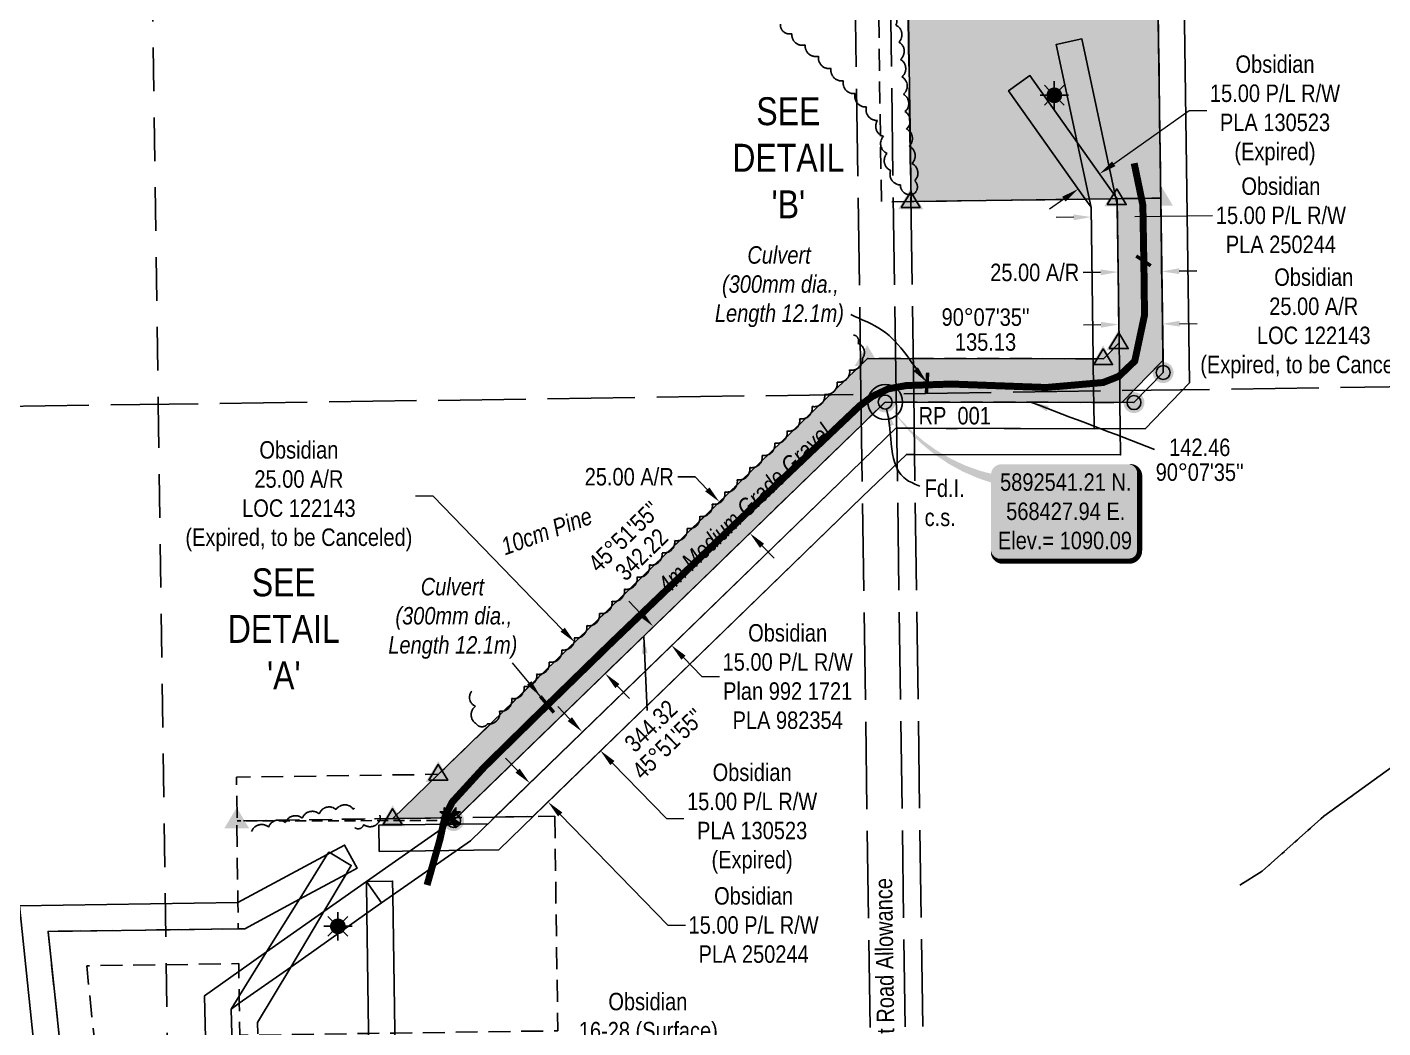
# Model space of a CAD drawing. Extents: x 566267 to 569350, y 5891344 to 5894279.
# Drawn here: x 567937 to 568713, y 5892183 to 5892756 of the extents above; entities that cross this region are included whole.
import ezdxf
from ezdxf.enums import TextEntityAlignment as Align

# ---------------------------------------------------------------- set-up
doc = ezdxf.new("R2010")
doc.units = 0
doc.header["$LTSCALE"] = 5
doc.header["$PDSIZE"] = 0.5
for name, pattern in [('0', [1, 1, 0]), ('foc-ACCESSROAD', [3.75, 2.5, -1.25]), ('foc-LSD', [8, 5, -3]), ('foc-TIELINE', [1.875, 1.25, -0.625]), ('foc-UNSURVEYED', [12.5, 10, -2.5]), ('foc-WHEELTRACKS', [2, 0.4, -1.6])]:
    doc.linetypes.add(name, pattern=pattern)
doc.layers.get('Defpoints').update_dxf_attribs({"color": 9})
for name, color, linetype in [('35', 37, 'Continuous'), ('AS-ROADS', 254, 'Continuous'), ('C-AR', 13, 'foc-ACCESSROAD'), ('C-RW', 13, 'Continuous'), ('C-WS', 13, 'foc-ACCESSROAD'), ('C-WS-S', 8, 'Continuous'), ('DETAIL-T', 7, 'Continuous'), ('F-RW', 190, 'Continuous'), ('L-BD', 7, 'Continuous'), ('L-MON', 1, 'Continuous'), ('L-ROAD-T', 7, 'Continuous'), ('L-SECTION-LSD', 7, 'foc-LSD'), ('L-TIE', 7, 'foc-TIELINE'), ('L-USEC', 7, 'foc-UNSURVEYED'), ('P-PROPOSED', 10, 'Continuous'), ('P-PROPOSED-H', 21, 'Continuous'), ('P-TXT', 4, 'Continuous'), ('T-BUSH', 110, '0'), ('T-BUSH-T', 110, 'Continuous'), ('T-WATER-P3', 160, 'foc-WHEELTRACKS')]:
    doc.layers.add(name, color=color, linetype=linetype)
for name, color, linetype, lineweight in [('AS-GENERAL', 48, 'Continuous', 18), ('C-AR-T', 13, 'Continuous', 9), ('C-RW-T', 13, 'Continuous', 9), ('T-TEXT', 48, 'Continuous', 18)]:
    doc.layers.add(name, color=color, linetype=linetype, lineweight=lineweight)
doc.styles.add('80', font='ARIALN.TTF', dxfattribs={"height": 10})
doc.styles.add('80CG', font='ARIALN.TTF', dxfattribs={"height": 10})
doc.styles.add('80L', font='ARIALN.TTF', dxfattribs={"height": 10})
doc.styles.add('80LS', font='ARIALNI.TTF', dxfattribs={"height": 10})
doc.styles.add('foc-LtypeFont', font='ARIALN.TTF', dxfattribs={"height": 7.35})
doc.linetypes.add('foc-TOPO-flowdirection-NOLINE', pattern='A,0,[">",foc-LtypeFont,S=0.3,R=0,X=0,Y=-0.945],-20,[">",foc-LtypeFont,S=0.3,R=0,X=0,Y=-0.945],0', length=20)
doc.dimstyles.new('Compass 5 000', dxfattribs={"dimscale": 5, "dimtxt": 9, "dimasz": 2, "dimexe": 0.2, "dimexo": 0.0625, "dimgap": 0.5, "dimtad": 0, "dimtih": 1, "dimtoh": 1, "dimzin": 0, "dimdsep": 46, "dimtxsty": '80CG', "dimcen": 0.1, "dimse1": 1, "dimse2": 1, "dimclrd": 256, "dimclrt": 256, "dimaunit": 1, "dimadec": 4, "dimazin": 0, "dimtfac": 0.06, "dimtofl": 0, "dimtmove": 0, "dimatfit": 1, "dimfxl": 0.2, "dimtolj": 1, "dimtzin": 0, "dimlwd": -1, "dimarcsym": 0})

# ---------------------------------------------------------------- blocks, each defined once
blk = doc.blocks.new('STRIA')
blk.add_hatch(color=255).paths.add_polyline_path([(-0.04, 1.52), (-1.47, -0.87), (1.39, -0.87)])
blk = doc.blocks.new('STRIAA')
blk.add_blockref('STRIA', (0, 0))
blk = doc.blocks.new('STRIB')
at = {"color": 1}
blk.add_solid([(-1.12, -0.67), (-0.04, 1.13), (1.04, -0.67)], dxfattribs=at)
blk = doc.blocks.new('STRIBB')
blk.add_blockref('STRIB', (0, 0))
blk = doc.blocks.new('STRICC')
for name in ['STRIAA', 'STRIBB']:
    blk.add_blockref(name, (0, 0))
blk = doc.blocks.new('fdspike')
blk.add_blockref('STRICC', (0, 0))
blk = doc.blocks.new('fdia')
at = {"color": 255, "const_width": 1}
blk.add_lwpolyline([(-0.5, 0, 1), (0.5, 0, 1)], format="xyb", close=True, dxfattribs=at)
blk = doc.blocks.new('Fdiaa')
blk.add_blockref('fdia', (0, 0))
blk = doc.blocks.new('fdib')
at = {"color": 1, "const_width": 1.6}
blk.add_lwpolyline([(-0.4, 0, 1), (0.4, 0, 1)], format="xyb", close=True, dxfattribs=at)
at = {"color": 1}
blk.add_circle((0, 0), 0.8, dxfattribs=at)
blk = doc.blocks.new('Fdibb')
blk.add_blockref('fdib', (0, 0))
blk = doc.blocks.new('fdicc')
for name in ['Fdibb', 'Fdiaa']:
    blk.add_blockref(name, (0, 0))
blk = doc.blocks.new('FDI')
blk.add_blockref('fdicc', (0, 0))
blk = doc.blocks.new('TRIA')
blk.add_hatch(color=255).paths.add_polyline_path([(-0.04, 1.52), (-1.47, -0.87), (1.39, -0.87)])
blk = doc.blocks.new('TRIAA')
blk.add_blockref('TRIA', (0, 0))
blk = doc.blocks.new('TRIB')
at = {"color": 1}
blk.add_lwpolyline([(-1.12, -0.67), (-0.04, 1.13), (1.04, -0.67)], close=True, dxfattribs=at)
blk = doc.blocks.new('TRIBB')
blk.add_blockref('TRIB', (0, 0))
blk = doc.blocks.new('TRICC')
for name in ['TRIAA', 'TRIBB']:
    blk.add_blockref(name, (0, 0))
blk = doc.blocks.new('plspike')
blk.add_blockref('TRICC', (0, 0))
blk = doc.blocks.new('GAS')
h = blk.add_hatch(color=255)
h.dxf.hatch_style = 1
edge = h.paths.add_edge_path()
edge.add_arc((0, 0), 0.9, 0, 360)
for p, q in [((0, 0.81), (0, 1.62)), ((-0.81, 0), (-1.62, 0)), ((-0.57, 0.57), (-1.14, 1.14)), ((0.57, 0.57), (1.14, 1.14)), ((1.62, 0), (0.81, 0)), ((-0.57, -0.57), (-1.14, -1.14)), ((0, -0.81), (0, -1.62)), ((1.14, -1.14), (0.57, -0.57))]:
    blk.add_line(p, q)
blk.add_circle((0, 0), 0.8)
blk = doc.blocks.new('*D416')
at = {"layer": 'C-AR-T', "transparency": 16777216}
for p, q in [((568551.45, 5892585.44), (568541.45, 5892585.3)), ((568596.45, 5892586.07), (568606.45, 5892586.21))]:
    blk.add_line(p, q, dxfattribs=at)
for points in [[(568596.43, 5892587.74), (568596.47, 5892584.41), (568586.45, 5892585.93)], [(568551.42, 5892587.11), (568551.47, 5892583.77), (568561.44, 5892585.58)]]:
    blk.add_solid(points, dxfattribs=at)
at = {"layer": 'Defpoints', "color": 0, "transparency": 16777216}
for p in [(568561.28, 5892597.18), (568586.29, 5892597.53), (568586.45, 5892585.93)]:
    blk.add_point(p, dxfattribs=at)
at = {"layer": 'C-AR-T', "transparency": 16777216, "insert": (568673.21, 5892586.21), "char_height": 10, "attachment_point": 5, "style": '80CG'}
blk.add_mtext('\\A1;Obsidian\\P25.00 A/R\\PLOC 122143\\P(Expired, to be Canceled)', dxfattribs=at)
blk = doc.blocks.new('*D418')
at = {"layer": 'C-RW-T', "transparency": 16777216}
for p, q in [((568811.83, 5892188.18), (568801.83, 5892188.18)), ((568819.78, 5892147.47), (568811.83, 5892188.18)), ((568826.53, 5892112.91), (568828.45, 5892103.09))]:
    blk.add_line(p, q, dxfattribs=at)
for points in [[(568821.42, 5892147.79), (568818.14, 5892147.15), (568821.7, 5892137.65)], [(568828.17, 5892113.23), (568824.89, 5892112.59), (568824.61, 5892122.72)]]:
    blk.add_solid(points, dxfattribs=at)
at = {"layer": 'Defpoints', "color": 0, "transparency": 16777216}
for p in [(568821.7, 5892137.65), (568517.72, 5892078.28), (568520.64, 5892063.35)]:
    blk.add_point(p, dxfattribs=at)
at = {"layer": 'C-RW-T', "transparency": 16777216, "insert": (568762.74, 5892188.18), "char_height": 10, "attachment_point": 5, "style": '80CG'}
blk.add_mtext('\\A1;Obsidian\\P15.00 P/L R/W\\PPlan 012 2254\\PPLA 001396', dxfattribs=at)
blk = doc.blocks.new('*D423')
at = {"layer": 'C-RW-T', "transparency": 16777216}
for p, q in [((568288.12, 5892419.96), (568281.16, 5892427.14)), ((568312.5, 5892394.83), (568323.04, 5892383.96)), ((568323.04, 5892383.96), (568333.04, 5892383.96))]:
    blk.add_line(p, q, dxfattribs=at)
for points in [[(568289.32, 5892421.12), (568286.93, 5892418.8), (568295.09, 5892412.78)], [(568313.7, 5892395.99), (568311.3, 5892393.67), (568305.54, 5892402)]]:
    blk.add_solid(points, dxfattribs=at)
at = {"layer": 'Defpoints', "color": 0, "transparency": 16777216}
for p in [(568314.09, 5892431.22), (568324.55, 5892420.44), (568295.09, 5892412.78)]:
    blk.add_point(p, dxfattribs=at)
at = {"layer": 'C-RW-T', "transparency": 16777216, "insert": (568372.13, 5892383.96), "char_height": 10, "attachment_point": 5, "style": '80CG'}
blk.add_mtext('\\A1;Obsidian\\P15.00 P/L R/W\\PPlan 992 1721\\PPLA 982354', dxfattribs=at)
blk = doc.blocks.new('*D427')
at = {"layer": 'C-RW-T', "transparency": 16777216}
for p, q in [((568247.47, 5892359.62), (568240.51, 5892366.79)), ((568271.83, 5892334.5), (568302.69, 5892302.68)), ((568302.69, 5892302.68), (568312.69, 5892302.68))]:
    blk.add_line(p, q, dxfattribs=at)
for points in [[(568248.66, 5892360.78), (568246.27, 5892358.46), (568254.43, 5892352.44)], [(568273.03, 5892335.66), (568270.63, 5892333.34), (568264.87, 5892341.68)]]:
    blk.add_solid(points, dxfattribs=at)
at = {"layer": 'Defpoints', "color": 0, "transparency": 16777216}
for p in [(568365.41, 5892460.08), (568375.85, 5892449.31), (568254.43, 5892352.44)]:
    blk.add_point(p, dxfattribs=at)
at = {"layer": 'C-RW-T', "transparency": 16777216, "insert": (568351.78, 5892302.68), "char_height": 10, "attachment_point": 5, "style": '80CG'}
blk.add_mtext('\\A1;Obsidian\\P15.00 P/L R/W\\PPLA 130523\\P(Expired)', dxfattribs=at)
blk = doc.blocks.new('*U434')
h = blk.add_hatch(color=254)
edge = h.paths.add_edge_path()
edge.add_line((-36.5, -28.5), (36.5, -28.5))
edge.add_arc((36.5, -22.5), 6, 270, 360)
edge.add_line((42.5, -22.5), (42.5, 21))
edge.add_arc((36.5, 21), 6, 0, 90)
edge.add_line((36.5, 27), (-36.5, 27))
edge.add_arc((-36.5, 21), 6, 90, 180)
edge.add_line((-42.5, 21), (-42.5, -22.5))
edge.add_arc((-36.5, -22.5), 6, 180, 270)
at = {"color": 1, "flags": 128}
blk.add_lwpolyline([(-36.5, -28.5, 3, 3, 0), (36.5, -28.5, 3, 3, 0.414214), (42.5, -22.5, 3, 3, 0), (42.5, 21, 3, 0, 0.414214), (36.5, 27, 0, 0, 0), (-36.5, 27, 0, 0, 0.414214), (-42.5, 21, 0, 0, 0), (-42.5, -22.5, 0, 3, 0.414214)], format="xyseb", close=True, dxfattribs=at)
blk.add_lwpolyline([(-20.12, 17.4, 0, 10, 0), (0, 0, 5, 5, 0)], format="xyseb", dxfattribs=at)
at = {"color": 1, "style": '80'}
blk.add_attdef('ENTER_TEXT_001', (-35.99, -5), '', height=10, dxfattribs=at)
blk = doc.blocks.new('*D435')
at = {"layer": 'Defpoints', "color": 0, "transparency": 16777216}
for p in [(568350.5, 5892466.07), (568290.86, 5892443.02), (568308.26, 5892425.08)]:
    blk.add_point(p, dxfattribs=at)
at = {"layer": 'P-TXT', "transparency": 16777216}
for p, q in [((568319.17, 5892498.36), (568309.17, 5892498.36)), ((568326.13, 5892491.18), (568319.17, 5892498.36)), ((568357.46, 5892458.89), (568364.42, 5892451.71))]:
    blk.add_line(p, q, dxfattribs=at)
for points in [[(568327.33, 5892492.34), (568324.94, 5892490.02), (568333.1, 5892484)], [(568358.66, 5892460.05), (568356.26, 5892457.73), (568350.5, 5892466.07)]]:
    blk.add_solid(points, dxfattribs=at)
at = {"layer": 'P-TXT', "transparency": 16777216, "insert": (568281.43, 5892498.36), "char_height": 10, "attachment_point": 5, "style": '80CG'}
blk.add_mtext('\\A1;25.00 A/R', dxfattribs=at)
blk = doc.blocks.new('*D436')
at = {"layer": 'Defpoints', "color": 0, "transparency": 16777216}
for p in [(568561.23, 5892616.63), (568586.2, 5892616.98), (568586.21, 5892615.98)]:
    blk.add_point(p, dxfattribs=at)
at = {"layer": 'P-TXT', "transparency": 16777216}
for p, q in [((568551.25, 5892615.5), (568541.25, 5892615.36)), ((568596.21, 5892616.12), (568606.21, 5892616.26))]:
    blk.add_line(p, q, dxfattribs=at)
for points in [[(568551.22, 5892617.16), (568551.27, 5892613.83), (568561.25, 5892615.63)], [(568596.19, 5892617.79), (568596.23, 5892614.45), (568586.21, 5892615.98)]]:
    blk.add_solid(points, dxfattribs=at)
at = {"layer": 'P-TXT', "transparency": 16777216, "insert": (568513.51, 5892615.36), "char_height": 10, "attachment_point": 5, "style": '80CG'}
blk.add_mtext('\\A1;25.00 A/R', dxfattribs=at)
blk = doc.blocks.new('TEMP')
h = blk.add_hatch(color=255)
h.dxf.hatch_style = 1
h.paths.add_polyline_path([(0, 0.25), (-0.67, 1.15), (-0.67, 0.67), (-1.15, 0.67), (-0.25, 0), (-1.15, -0.67), (-0.67, -0.67), (-0.67, -1.15), (0, -0.25), (0.67, -1.15), (0.67, -0.67), (1.15, -0.67), (0.25, 0), (1.15, 0.67), (0.67, 0.67), (0.67, 1.15)])
h.paths.add_polyline_path([(0.57, 0.85), (0.57, 0.57), (0.85, 0.57), (0.08, 0), (0.85, -0.57), (0.57, -0.57), (0.57, -0.85), (0, -0.08), (-0.57, -0.85), (-0.57, -0.57), (-0.85, -0.57), (-0.08, 0), (-0.85, 0.57), (-0.57, 0.57), (-0.57, 0.85), (0, 0.08)], flags=16)
h = blk.add_hatch(color=1)
h.dxf.hatch_style = 1
h.paths.add_polyline_path([(0, 0.08), (-0.57, 0.85), (-0.57, 0.57), (-0.85, 0.57), (-0.08, 0), (-0.85, -0.57), (-0.57, -0.57), (-0.57, -0.85), (0, -0.08), (0.57, -0.85), (0.57, -0.57), (0.85, -0.57), (0.08, 0), (0.85, 0.57), (0.57, 0.57), (0.57, 0.85)])
at = {"color": 1}
for p, q in [((-0.08, 0), (0.08, 0)), ((0, 0.08), (0, -0.08))]:
    blk.add_line(p, q, dxfattribs=at)
at = {"color": 255, "flags": 128}
blk.add_lwpolyline([(-0.25, 0), (-1.15, 0.67), (-0.67, 0.67), (-0.67, 1.15), (0, 0.25), (0.67, 1.15), (0.67, 0.67), (1.15, 0.67), (0.25, 0), (1.15, -0.67), (0.67, -0.67), (0.67, -1.15), (0, -0.25), (-0.67, -1.15), (-0.67, -0.67), (-1.15, -0.67)], close=True, dxfattribs=at)
at = {"color": 1, "flags": 128}
blk.add_lwpolyline([(-0.08, 0), (-0.85, 0.57), (-0.57, 0.57), (-0.57, 0.85), (0, 0.08), (0.57, 0.85), (0.57, 0.57), (0.85, 0.57), (0.08, 0), (0.85, -0.57), (0.57, -0.57), (0.57, -0.85), (0, -0.08), (-0.57, -0.85), (-0.57, -0.57), (-0.85, -0.57)], close=True, dxfattribs=at)
blk = doc.blocks.new('*D454')
at = {"layer": 'C-AR-T', "transparency": 16777216}
for p, q in [((568169.14, 5892487.29), (568159.14, 5892487.29)), ((568243.33, 5892410.84), (568169.14, 5892487.29)), ((568274.66, 5892378.55), (568281.63, 5892371.37))]:
    blk.add_line(p, q, dxfattribs=at)
for points in [[(568244.53, 5892412), (568242.14, 5892409.68), (568250.3, 5892403.66)], [(568275.86, 5892379.71), (568273.47, 5892377.39), (568267.7, 5892385.73)]]:
    blk.add_solid(points, dxfattribs=at)
at = {"layer": 'Defpoints', "color": 0, "transparency": 16777216}
for p in [(568251.06, 5892404.4), (568267.7, 5892385.73), (568268.46, 5892386.47)]:
    blk.add_point(p, dxfattribs=at)
at = {"layer": 'C-AR-T', "transparency": 16777216, "insert": (568092.38, 5892487.29), "char_height": 10, "attachment_point": 5, "style": '80CG'}
blk.add_mtext('\\A1;Obsidian\\P25.00 A/R\\PLOC 122143\\P(Expired, to be Canceled)', dxfattribs=at)
blk = doc.blocks.new('*D461')
at = {"layer": 'C-RW-T', "transparency": 16777216}
for p, q in [((568217.55, 5892330.13), (568210.58, 5892337.3)), ((568241.94, 5892305.05), (568303.56, 5892241.69)), ((568303.56, 5892241.69), (568313.56, 5892241.69))]:
    blk.add_line(p, q, dxfattribs=at)
for points in [[(568218.75, 5892331.29), (568216.36, 5892328.97), (568224.53, 5892322.96)], [(568243.14, 5892306.21), (568240.75, 5892303.89), (568234.97, 5892312.22)]]:
    blk.add_solid(points, dxfattribs=at)
at = {"layer": 'Defpoints', "color": 0, "transparency": 16777216}
for p in [(568221.19, 5892319.72), (568231.64, 5892308.98), (568234.97, 5892312.22)]:
    blk.add_point(p, dxfattribs=at)
at = {"layer": 'C-RW-T', "transparency": 16777216, "insert": (568352.64, 5892241.69), "char_height": 10, "attachment_point": 5, "style": '80CG'}
blk.add_mtext('\\A1;Obsidian\\P15.00 P/L R/W\\PPLA 250244', dxfattribs=at)
blk = doc.blocks.new('*D462')
at = {"layer": 'C-RW-T', "transparency": 16777216}
for p, q in [((568558.75, 5892677.61), (568601.96, 5892708.17)), ((568601.96, 5892708.17), (568611.96, 5892708.17)), ((568530.18, 5892657.39), (568522.02, 5892651.62))]:
    blk.add_line(p, q, dxfattribs=at)
for points in [[(568557.79, 5892678.97), (568559.72, 5892676.25), (568550.59, 5892671.83)], [(568529.22, 5892658.75), (568531.14, 5892656.03), (568538.34, 5892663.17)]]:
    blk.add_solid(points, dxfattribs=at)
at = {"layer": 'Defpoints', "color": 0, "transparency": 16777216}
for p in [(568541.53, 5892684.63), (568529.29, 5892675.97), (568550.59, 5892671.83)]:
    blk.add_point(p, dxfattribs=at)
at = {"layer": 'C-RW-T', "transparency": 16777216, "insert": (568651.04, 5892708.17), "char_height": 10, "attachment_point": 5, "style": '80CG'}
blk.add_mtext('\\A1;Obsidian\\P15.00 P/L R/W\\PPLA 130523\\P(Expired)', dxfattribs=at)
blk = doc.blocks.new('*D463')
at = {"layer": 'C-RW-T', "transparency": 16777216}
for p, q in [((568535.81, 5892646.97), (568525.81, 5892646.83)), ((568570.8, 5892647.46), (568615.34, 5892648.08))]:
    blk.add_line(p, q, dxfattribs=at)
for points in [[(568535.79, 5892648.64), (568535.84, 5892645.3), (568545.81, 5892647.11)], [(568570.78, 5892649.12), (568570.83, 5892645.79), (568560.8, 5892647.32)]]:
    blk.add_solid(points, dxfattribs=at)
at = {"layer": 'Defpoints', "color": 0, "transparency": 16777216}
for p in [(568560.8, 5892647.32), (568546.14, 5892623.45), (568561.13, 5892623.66)]:
    blk.add_point(p, dxfattribs=at)
at = {"layer": 'C-RW-T', "transparency": 16777216, "insert": (568654.42, 5892648.08), "char_height": 10, "attachment_point": 5, "style": '80CG'}
blk.add_mtext('\\A1;Obsidian\\P15.00 P/L R/W\\PPLA 250244', dxfattribs=at)

msp = doc.modelspace()

# ---------------------------------------------------------------- hatches: boundary and pattern name
at = {"layer": 'P-PROPOSED-H'}
h = msp.add_hatch(color=256, dxfattribs=at)
h.dxf.hatch_style = 1
h.paths.add_polyline_path([(568583.826, 5892787.916), (568585.65, 5892657.99), (568442.737, 5892655.985), (568440.913, 5892785.911)])
h = msp.add_hatch(color=256, dxfattribs=at)
h.dxf.hatch_style = 1
h.paths.add_polyline_path([(568172.354, 5892328.028), (568146.219, 5892302.685), (568182.659, 5892303.21), (568427.938, 5892541.219), (568563.438, 5892540.968), (568586.938, 5892565.192), (568585.645, 5892657.969), (568560.66, 5892657.621), (568561.809, 5892575.175), (568552.884, 5892565.975), (568417.827, 5892566.225)])

# ---------------------------------------------------------------- linework, layer by layer
at = {"layer": '35', "color": 3}
msp.add_circle((568427.941, 5892541.208), 9.995, dxfattribs=at)
at = {"layer": 'AS-GENERAL', "const_width": 1.999, "flags": 128}
for points in [[(568571.63, 5892624.824), (568579.934, 5892619.261)], [(568452.24, 5892558.02), (568451.503, 5892545.942)], [(568230.581, 5892372.676), (568238.325, 5892363.424)]]:
    msp.add_lwpolyline(points, dxfattribs=at)
at = {"layer": 'AS-ROADS', "const_width": 3.998, "flags": 128}
msp.add_lwpolyline([(568570.448, 5892677.916), (568575.414, 5892653.946), (568576.034, 5892617.607), (568576.357, 5892590.982), (568570.775, 5892564.672), (568561.742, 5892555.964), (568552.669, 5892552.384), (568520.103, 5892549.515), (568465.899, 5892551.496), (568440.094, 5892550.651), (568429.819, 5892548.779), (568420.746, 5892544.547), (568413.397, 5892539.117), (568345.758, 5892474.874), (568271.063, 5892403.217), (568234.549, 5892367.606), (568198.293, 5892331.997), (568180.124, 5892312.125), (568175.95, 5892303.608), (568173.097, 5892290.671), (568165.732, 5892264.653)], dxfattribs=at)
at = {"layer": 'C-AR', "flags": 128}
msp.add_lwpolyline([(568585.645, 5892657.969), (568586.938, 5892565.192), (568563.438, 5892540.968), (568427.938, 5892541.219), (568182.659, 5892303.21), (568057.012, 5892301.399), (568056.652, 5892326.384), (568172.354, 5892328.028), (568417.827, 5892566.225), (568552.884, 5892565.975), (568561.809, 5892575.175), (568560.66, 5892657.621)], close=True, dxfattribs=at)
at = {"layer": 'C-RW', "flags": 128}
msp.add_lwpolyline([(569332.697, 5892958.442), (569276.032, 5892957.538), (569261.041, 5892957.299), (569232.762, 5892956.849), (569019.815, 5892953.452), (568604.452, 5892945.263), (568596.754, 5892937.297), (568602.09, 5892552.114), (568576.664, 5892525.887), (568434.005, 5892526.202), (568190.522, 5892289.962), (568139.58, 5892254.387), (568130.996, 5892266.678), (568180.948, 5892301.563), (568427.941, 5892541.208), (568570.331, 5892540.893), (568587.013, 5892558.101), (568581.678, 5892943.268), (568597.943, 5892960.136), (569019.517, 5892968.455), (569232.545, 5892971.847), (569260.535, 5892972.291), (569275.527, 5892972.529), (569332.48, 5892973.435)], dxfattribs=at)
at = {"layer": 'C-RW'}
for points in [[(568560.707, 5892654.266), (568561.809, 5892575.175), (568562.192, 5892547.709), (568562.287, 5892540.911), (568562.495, 5892525.918), (568562.704, 5892510.925), (568444.739, 5892511.186), (568444.466, 5892511.187), (568440.069, 5892511.196), (568414.92, 5892487.199), (568206.812, 5892284.839), (568178.104, 5892284.446), (568138.398, 5892283.879), (568138.184, 5892298.878), (568138.184, 5892298.878), (568177.898, 5892299.444), (568185.078, 5892299.543), (568200.617, 5892299.757), (568204.794, 5892303.81), (568414.625, 5892507.399), (568434.005, 5892526.202), (568444.525, 5892526.179), (568547.501, 5892525.951), (568547.291, 5892540.998), (568547.201, 5892547.486), (568546.943, 5892565.986), (568545.737, 5892652.526), (568525.852, 5892745.989), (568540.524, 5892749.109)], [(568562.287, 5892540.911), (568562.495, 5892525.918), (568562.704, 5892510.925), (568444.739, 5892511.186), (568444.466, 5892511.187), (568440.069, 5892511.196), (568414.92, 5892487.199), (568226.353, 5892303.84), (568204.5, 5892303.525), (568204.794, 5892303.81), (568414.625, 5892507.399), (568434.005, 5892526.202), (568444.525, 5892526.179), (568547.501, 5892525.951), (568547.291, 5892540.998), (568547.201, 5892547.486), (568546.943, 5892565.986), (568545.734, 5892652.722), (568542.235, 5892657.667), (568498.531, 5892719.442), (568510.777, 5892728.105), (568560.66, 5892657.596), (568561.809, 5892575.175), (568562.192, 5892547.709), (568562.287, 5892540.911)], [(568059.123, 5891953.955), (568044.186, 5891951.71), (568038.44, 5892201.22), (568058.037, 5892215.08), (568073.94, 5892226.326), (568106.617, 5892249.437), (568130.996, 5892266.678), (568139.651, 5892254.44), (568131.257, 5892248.503), (568087.702, 5892217.702), (568058.296, 5892196.906), (568053.581, 5892193.571), (568053.911, 5892179.281), (568056.928, 5892048.838), (568059.123, 5891953.955)]]:
    msp.add_lwpolyline(points, close=True, dxfattribs=at)
for points in [[(567515.592, 5892122.582), (567611.599, 5892124.175), (567615.529, 5892124.239), (567945.216, 5892129.695), (567932.517, 5892252.79), (568032.509, 5892254.2), (568057.491, 5892254.552), (568108.616, 5892282.117), (568110.234, 5892282.989), (568118.537, 5892287.466), (568125.657, 5892274.263), (568119.405, 5892270.893), (568092.685, 5892256.484), (568061.383, 5892239.606), (568057.707, 5892239.565), (568042.644, 5892239.348), (568032.721, 5892239.21), (567948.869, 5892238.084), (567961.781, 5892114.96), (567615.742, 5892109.235), (567611.847, 5892109.171), (567515.805, 5892107.577)], [(568926.16, 5892141.867), (568451.338, 5892049.934), (568421.259, 5892044.11), (568376.309, 5892035.407), (568221.056, 5892055.287), (568133.872, 5892066.452), (568132.246, 5892179.644), (568132.225, 5892181.1), (568131.257, 5892248.503), (568130.996, 5892266.678), (568145.984, 5892266.895), (568146.098, 5892258.998), (568147.222, 5892181.313), (568147.232, 5892180.617), (568147.243, 5892179.858), (568148.692, 5892079.643), (568375.816, 5892050.566), (568421.04, 5892059.399), (568451.118, 5892065.274), (568613.498, 5892096.988), (568924.517, 5892156.818)]]:
    msp.add_lwpolyline(points, dxfattribs=at)
at = {"layer": 'C-WS', "flags": 128}
for points in [[(568423.918, 5892785.673), (568583.826, 5892787.916), (568585.65, 5892657.99), (568425.735, 5892655.738)], [(568238.83, 5892304.02), (568240.535, 5892181.165), (568180.836, 5892180.337), (568147.243, 5892179.858), (568132.246, 5892179.644), (568068.933, 5892178.742), (568058.557, 5892178.594), (568058.296, 5892196.906), (568058.237, 5892201.063), (568058.037, 5892215.08), (568057.973, 5892219.625), (567970.952, 5892218.385), (567999.014, 5891944.952), (567980.303, 5891942.153), (567979.2, 5891941.987), (567961.781, 5892114.96), (567948.869, 5892238.084), (568032.721, 5892239.21), (568042.644, 5892239.348), (568057.707, 5892239.565), (568057.491, 5892254.552), (568056.839, 5892301.396)]]:
    msp.add_lwpolyline(points, close=True, dxfattribs=at)
at = {"layer": 'F-RW'}
msp.add_lwpolyline([(568053.911, 5892179.281), (568053.581, 5892193.571), (568058.237, 5892201.063), (568058.472, 5892201.441), (568073.94, 5892226.326), (568092.685, 5892256.484), (568094.021, 5892258.635), (568108.616, 5892282.117), (568109.446, 5892283.451), (568110.234, 5892282.989), (568122.369, 5892275.866), (568120.652, 5892272.984), (568119.405, 5892270.893), (568106.617, 5892249.437), (568087.702, 5892217.702), (568068.767, 5892185.932), (568068.916, 5892179.496)], dxfattribs=at)
at = {"layer": 'L-BD', "flags": 128}
msp.add_lwpolyline([(568430.734, 5892538.726, 0, 4.997, 0.1858378), (568490.834, 5892497.005, 0, 0, 0)], format="xyseb", dxfattribs=at)
at = {"layer": 'L-SECTION-LSD'}
for p, q in [((568000.467, 5893344.118), (568011.909, 5892539.901)), ((568011.909, 5892539.901), (568023.347, 5891735.686))]:
    msp.add_line(p, q, dxfattribs=at)
at = {"layer": 'L-TIE', "flags": 128}
msp.add_lwpolyline([(568180.948, 5892301.563), (568057.012, 5892301.399)], dxfattribs=at)
at = {"layer": 'L-USEC'}
for p, q in [((568414.084, 5892545.607), (568402.576, 5893349.819)), ((568434.188, 5892545.895), (568422.681, 5893350.107)), ((568444.24, 5892546.039), (568432.733, 5893350.251)), ((569238.55, 5892557.306), (568434.188, 5892545.892)), ((567609.735, 5892534.195), (568414.084, 5892545.607)), ((568414.084, 5892545.607), (568425.59, 5891741.397)), ((568434.188, 5892545.895), (568445.694, 5891741.685)), ((568444.24, 5892546.039), (568455.746, 5891741.829))]:
    msp.add_line(p, q, dxfattribs=at)
at = {"layer": 'P-PROPOSED'}
msp.add_lwpolyline([(568583.826, 5892787.916), (568584.043, 5892772.436), (568585.65, 5892657.99), (568442.737, 5892655.985), (568440.913, 5892785.911)], close=True, dxfattribs=at)
at = {"layer": 'P-PROPOSED', "flags": 128}
msp.add_lwpolyline([(568172.354, 5892328.028), (568417.827, 5892566.225), (568552.884, 5892565.975), (568561.809, 5892575.175), (568560.66, 5892657.639), (568585.645, 5892657.99), (568586.938, 5892565.192), (568563.438, 5892540.968), (568427.938, 5892541.219), (568182.659, 5892303.21), (568146.219, 5892302.685)], close=True, dxfattribs=at)
at = {"layer": 'T-BUSH', "flags": 128}
for points in [[(568414.615, 5892791.956, -0.5205671), (568419.472, 5892783.22, -0.5205671), (568424.329, 5892774.485, -0.5205671), (568429.186, 5892765.749, -0.5205671), (568434.043, 5892757.014, -0.5205671), (568435.796, 5892747.329, -0.5205671), (568436.658, 5892737.371, -0.5205671), (568437.521, 5892727.414, -0.5205671), (568438.383, 5892717.456, -0.5205671), (568439.245, 5892707.498, -0.5205671), (568440.108, 5892697.541, -0.5205671), (568441.666, 5892687.669, -0.5205671), (568443.238, 5892677.798, -0.5205671), (568444.81, 5892667.928, -0.5205671), (568443.887, 5892660.193, -0.5205671), (568436.663, 5892665.536, -0.5205671), (568431.084, 5892673.787, -0.5205671), (568429.024, 5892683.567, -0.5205671), (568426.963, 5892693.348, -0.5205671), (568423.57, 5892702.483, -0.5205671), (568417.183, 5892710.171, -0.5205671), (568410.796, 5892717.859, -0.5205671), (568404.008, 5892725.182, -0.5205671), (568396.944, 5892732.252, -0.5205671), (568389.79, 5892739.226, -0.5205671), (568382.149, 5892745.669, -0.5205671), (568374.509, 5892752.113, -0.5205671), (568368.02, 5892757.585, -0.5205671)], [(568191.396, 5892375.72, 0.5205671), (568193.486, 5892367.048, 0.5205671), (568193.717, 5892357.055, 0.5205671), (568200.373, 5892356.922, 0.5205671), (568207.228, 5892364.196, 0.5205671), (568214.105, 5892371.448, 0.5205671), (568221.283, 5892378.403, 0.5205671), (568228.461, 5892385.358, 0.5205671), (568235.639, 5892392.313, 0.5205671), (568242.817, 5892399.268, 0.5205671), (568249.996, 5892406.223, 0.5205671), (568257.174, 5892413.178, 0.5205671), (568264.352, 5892420.133, 0.5205671), (568271.53, 5892427.088, 0.5205671), (568278.708, 5892434.043, 0.5205671), (568285.887, 5892440.998, 0.5205671), (568293.065, 5892447.953, 0.5205671), (568300.243, 5892454.908, 0.5205671), (568307.421, 5892461.863, 0.5205671), (568314.599, 5892468.818, 0.5205671), (568321.778, 5892475.773, 0.5205671), (568328.956, 5892482.728, 0.5205671), (568336.108, 5892489.709, 0.5205671), (568343.252, 5892496.7, 0.5205671), (568350.396, 5892503.69, 0.5205671), (568357.539, 5892510.68, 0.5205671), (568364.683, 5892517.671, 0.5205671), (568371.827, 5892524.661, 0.5205671), (568378.97, 5892531.652, 0.5205671), (568386.114, 5892538.642, 0.5205671), (568393.258, 5892545.632, 0.5205671), (568400.401, 5892552.623, 0.5205671), (568407.545, 5892559.613, 0.5205671), (568414.911, 5892566.339, 0.5205671), (568412.368, 5892574.769, 0.5205671), (568409.797, 5892579.579, 0.5205671)], [(568065.313, 5892295.336, -0.5205671), (568074.987, 5892297.85, -0.5205671), (568084.66, 5892300.364, -0.5205671), (568094.334, 5892302.878, -0.5205671), (568104.007, 5892305.392, -0.5205671), (568113.681, 5892307.906, -0.5205671), (568123.573, 5892308.057, -0.0276897), (568124.026, 5892308.557, -0.0276897)], [(568138.641, 5892304.69, -0.1305929), (568138.936, 5892302.417, -0.5205671), (568129.471, 5892299.206, -0.5205671), (568124.381, 5892297.479)]]:
    msp.add_lwpolyline(points, format="xyb", dxfattribs=at)
at = {"layer": 'T-WATER-P3', "flags": 128}
msp.add_lwpolyline([(568630.966, 5892264.641), (568643.763, 5892272.616), (568678.9, 5892303.995), (568726.305, 5892338.238), (568770.654, 5892365.242), (568790.636, 5892374.36), (568814.699, 5892381.282), (568945.272, 5892456.7), (568976.291, 5892470.918), (569034.273, 5892488.199), (569062.998, 5892494.288), (569096.11, 5892497.732), (569150.835, 5892500.565), (569177.146, 5892507.821), (569228.659, 5892526.366), (569245.708, 5892541.596), (569278.024, 5892559.884), (569325.651, 5892577.177), (569328.016, 5892579.91), (569338.106, 5892584.867)], dxfattribs=at)
at = {"layer": 'T-WATER-P3', "linetype": 'foc-TOPO-flowdirection-NOLINE', "flags": 128}
msp.add_lwpolyline([(568630.966, 5892264.641), (568643.763, 5892272.616), (568678.9, 5892303.995), (568726.305, 5892338.238), (568770.654, 5892365.242), (568790.636, 5892374.36), (568814.699, 5892381.282), (568945.272, 5892456.7), (568976.291, 5892470.918), (569034.273, 5892488.199), (569062.998, 5892494.288), (569096.11, 5892497.732), (569150.835, 5892500.565), (569177.146, 5892507.821), (569228.659, 5892526.366), (569245.708, 5892541.596), (569278.024, 5892559.884), (569325.651, 5892577.177), (569328.016, 5892579.91), (569338.106, 5892584.867)], dxfattribs=at)

# ---------------------------------------------------------------- block references
at = {"layer": 'C-WS-S', "xscale": 4.999999999999982, "yscale": 4.999999999999982, "zscale": 4.999999999999982}
msp.add_blockref('GAS', (568524.726, 5892716.848), dxfattribs=at)
at = {"layer": 'C-WS-S', "color": 5, "xscale": 4.999999999999985, "yscale": 4.999999999999985, "zscale": 4.999999999999985}
msp.add_blockref('GAS', (568114.683, 5892240.997), dxfattribs=at)
at = {"layer": 'DETAIL-T'}
ref = msp.add_blockref('*U434', (568531.014, 5892478.595), dxfattribs=at)
ref.add_attrib('ENTER_TEXT_001', '5892541.21 N.', (568493.695, 5892490.367), dxfattribs={"layer": '0', "color": 1, "height": 10, "style": '80'})
ref.add_attrib('ENTER_TEXT_002', '568427.94 E.', (568497.195, 5892473.66), dxfattribs={"layer": '0', "color": 1, "height": 10, "style": '80'})
ref.add_attrib('ENTER_TEXT_003', 'Elev.= 1090.09', (568492.44, 5892456.952), dxfattribs={"layer": '0', "color": 1, "height": 10, "style": '80'})
at = {"layer": 'L-MON', "xscale": 4.997449749999987, "yscale": 4.997449749999987}
for name, p, zscale in [('plspike', (568560.66, 5892657.621), 4.999999999999982), ('fdspike', (568585.65, 5892657.99), 4.999999999999982), ('plspike', (568442.737, 5892655.985), 4.999999999999982), ('plspike', (568561.809, 5892575.175), 4.999999999999982), ('fdspike', (568417.827, 5892566.225), 4.999999999999982), ('plspike', (568552.884, 5892565.975), 4.999999999999982), ('FDI', (568587.013, 5892558.101), 4.999999999999982), ('FDI', (568427.941, 5892541.208), 4.999999999999982), ('FDI', (568570.331, 5892540.893), 4.999999999999982), ('plspike', (568172.354, 5892328.028), 4.999999999999982), ('fdspike', (568057.012, 5892301.399), 4.999999999999982), ('plspike', (568146.219, 5892302.685), 4.999999999999982), ('TEMP', (568178.949, 5892303.157), 4.997449749999987), ('FDI', (568180.948, 5892301.563), 4.999999999999982)]:
    msp.add_blockref(name, p, dxfattribs=dict(at, zscale=zscale))

# ---------------------------------------------------------------- texts
at = {"layer": '35', "color": 3, "style": '80'}
msp.add_attdef('RP_001', (568447.054, 5892528.386), 'RP', height=9.9949, dxfattribs=at)
at = {"layer": 'C-WS', "insert": (568251.934, 5892202.916), "char_height": 9.99487, "width": 78.95443, "attachment_point": 1, "style": '80L'}
msp.add_mtext('\\pi17.57168;Obsidian\\P\\pi0.66357;16-28 (Surface)\\P\\pi7.67566;MSL 852845', dxfattribs=at)
at = {"layer": 'DETAIL-T', "color": 3, "char_height": 15.9918, "width": 63.60367, "attachment_point": 5, "style": '80CG'}
for s, insert in [("SEE\\PDETAIL\\P'B'", (568372.506, 5892681.07)), ("SEE\\PDETAIL 'A'", (568083.75, 5892411.296))]:
    msp.add_mtext(s, dxfattribs=dict(at, insert=insert))
at = {"layer": 'L-BD', "style": '80L'}
for s, rotation, p in [("90°07'35''", 359.8939, (568485.399, 5892589.838)), ('135.13', 359.8939, (568485.373, 5892575.595)), ('142.46', 359.8732, (568607.973, 5892515.291)), ("90°07'35''", 359.8732, (568607.941, 5892501.049)), ("45°51'55''", 44.1381, (568278.56, 5892464.162)), ('342.22', 44.1381, (568288.478, 5892453.941)), ('344.32', 44.1349, (568293.789, 5892355.713)), ("45°51'55''", 44.1349, (568303.707, 5892345.491))]:
    msp.add_text(s, height=9.9949, rotation=rotation, dxfattribs=at).set_placement(p, align=Align.MIDDLE)
at = {"layer": 'L-MON', "insert": (568450.52, 5892496.85), "char_height": 10, "attachment_point": 1, "style": '80L'}
msp.add_mtext_dynamic_manual_height_columns('Fd.I.\\Pc.s.', width=17.34673, gutter_width=50, heights=[0], dxfattribs=at)
at = {"layer": 'L-ROAD-T', "style": '80L'}
msp.add_text('Theoretic Government Road Allowance', height=10, rotation=90.81979, dxfattribs=at).set_placement((568428.342, 5892168.663), align=Align.MIDDLE_CENTER)
at = {"layer": 'T-BUSH-T', "insert": (568232.428, 5892472.006), "char_height": 9.9949, "width": 114.72062, "attachment_point": 2, "rotation": 20, "style": '80LS'}
msp.add_mtext('10cm Pine', dxfattribs=at)
at = {"layer": 'T-TEXT', "style": '80LS'}
msp.add_text('4m Medium Grade Gravel', height=9.9949, rotation=44.134927, dxfattribs=at).set_placement((568347.522, 5892480.207), align=Align.MIDDLE_CENTER)
at = {"layer": 'T-TEXT', "char_height": 9.9949, "attachment_point": 1, "style": '80L'}
for insert in [(568315.388, 5892630.429), (568128.473, 5892440.485)]:
    msp.add_mtext_dynamic_manual_height_columns('\\pi33.6691;{\\fArial Narrow|b0|i1|c0|p34;Culvert\\P\\pi19.1574;(300mm dia., \\P\\pi15.10422;Length 12.1m) }', width=103.00894, gutter_width=50, heights=[0], dxfattribs=dict(at, insert=insert))

# ---------------------------------------------------------------- dimensions: what is measured, and where the dimension line sits
at = {"layer": 'C-AR-T'}
for base, p1, p2, angle, picture, middle in [((568586.451, 5892585.932), (568561.282, 5892597.177), (568586.288, 5892597.528), 0.803443, '*D416', (568673.209, 5892586.212)), ((568267.698, 5892385.728), (568251.057, 5892404.398), (568268.458, 5892386.466), 314.138147, '*D454', (568092.384, 5892487.293))]:
    dim = msp.add_linear_dim(base=base, p1=p1, p2=p2, angle=angle, text='Obsidian\\P25.00 A/R\\PLOC 122143\\P(Expired, to be Canceled)', dimstyle='Compass 5 000', dxfattribs=at)
    dim.commit()
    dim.dimension.update_dxf_attribs({"geometry": picture, "text_midpoint": middle, "dimtype": 161})
at = {"layer": 'C-RW-T', "color": 6}
for base, p1, p2, angle, text, picture, middle in [((568550.589, 5892671.831), (568529.288, 5892675.968), (568541.534, 5892684.631), 35.278444, 'Obsidian\\P15.00 P/L R/W\\PPLA 130523\\P(Expired)', '*D462', (568651.042, 5892708.171)), ((568560.804, 5892647.318), (568546.142, 5892623.453), (568561.133, 5892623.662), 0.798445, 'Obsidian\\P15.00 P/L R/W\\PPLA 250244', '*D463', (568654.422, 5892648.078)), ((568234.971, 5892312.221), (568221.191, 5892319.719), (568231.636, 5892308.977), 314.197731, 'Obsidian\\P15.00 P/L R/W\\PPLA 250244', '*D461', (568352.644, 5892241.686))]:
    dim = msp.add_linear_dim(base=base, p1=p1, p2=p2, angle=angle, text=text, dimstyle='Compass 5 000', dxfattribs=at)
    dim.commit()
    dim.dimension.update_dxf_attribs({"geometry": picture, "text_midpoint": middle, "dimtype": 161})
at = {"layer": 'C-RW-T'}
for base, p1, p2, angle, text, picture, middle in [((568254.43, 5892352.438), (568375.851, 5892449.314), (568365.413, 5892460.077), 134.123488, 'Obsidian\\P15.00 P/L R/W\\PPLA 130523\\P(Expired)', '*D427', (568351.777, 5892302.677)), ((568295.086, 5892412.78), (568324.548, 5892420.443), (568314.095, 5892431.219), 134.127968, 'Obsidian\\P15.00 P/L R/W\\PPlan 992 1721\\PPLA 982354', '*D423', (568372.125, 5892383.962)), ((568821.697, 5892137.652), (568520.64, 5892063.352), (568517.724, 5892078.282), 101.051448, 'Obsidian\\P15.00 P/L R/W\\PPlan 012 2254\\PPLA 001396', '*D418', (568762.742, 5892188.18))]:
    dim = msp.add_linear_dim(base=base, p1=p1, p2=p2, angle=angle, text=text, dimstyle='Compass 5 000', dxfattribs=at)
    dim.commit()
    dim.dimension.update_dxf_attribs({"geometry": picture, "text_midpoint": middle, "dimtype": 161})
at = {"layer": 'P-TXT'}
for base, p1, p2, angle, picture, middle in [((568586.211, 5892615.98), (568561.231, 5892616.63), (568586.197, 5892616.976), 0.793619, '*D436', (568513.512, 5892615.357)), ((568350.497, 5892466.068), (568290.856, 5892443.017), (568308.256, 5892425.083), 314.134927, '*D435', (568281.435, 5892498.356))]:
    dim = msp.add_linear_dim(base=base, p1=p1, p2=p2, angle=angle, text='25.00 A/R', dimstyle='Compass 5 000', dxfattribs=at)
    dim.commit()
    dim.dimension.update_dxf_attribs({"geometry": picture, "text_midpoint": middle, "dimtype": 161})

# ---------------------------------------------------------------- leaders
at = {"layer": 'L-BD', "path_type": 1}
msp.add_leader([(568511.665, 5892541.023), (568582.146, 5892514.111)], dimstyle='Compass 5 000', override={"dimgap": 0.5, "dimtad": 0}, dxfattribs=at)
at = {"layer": 'L-BD'}
msp.add_leader([(568289.825, 5892407.199), (568291.735, 5892364.625)], dimstyle='Compass 5 000', dxfattribs=at)
at = {"layer": 'L-MON', "path_type": 1}
msp.add_leader([(568428.641, 5892537.313), (568440.52, 5892496.418), (568447.729, 5892493.07)], dimstyle='Compass 5 000', override={"dimgap": 0.5, "dimtad": 0}, dxfattribs=at)
at = {"layer": 'T-TEXT', "path_type": 1}
msp.add_leader([(568451.897, 5892552.399), (568426.328, 5892582.248), (568408.317, 5892591.35)], dimstyle='Compass 5 000', override={"dimgap": 0.5, "dimtad": 0}, dxfattribs=at)
at = {"layer": 'T-TEXT'}
msp.add_leader([(568230.581, 5892372.676), (568214.694, 5892391.885)], dimstyle='Compass 5 000', dxfattribs=at)

doc.saveas('drawing.dxf')
